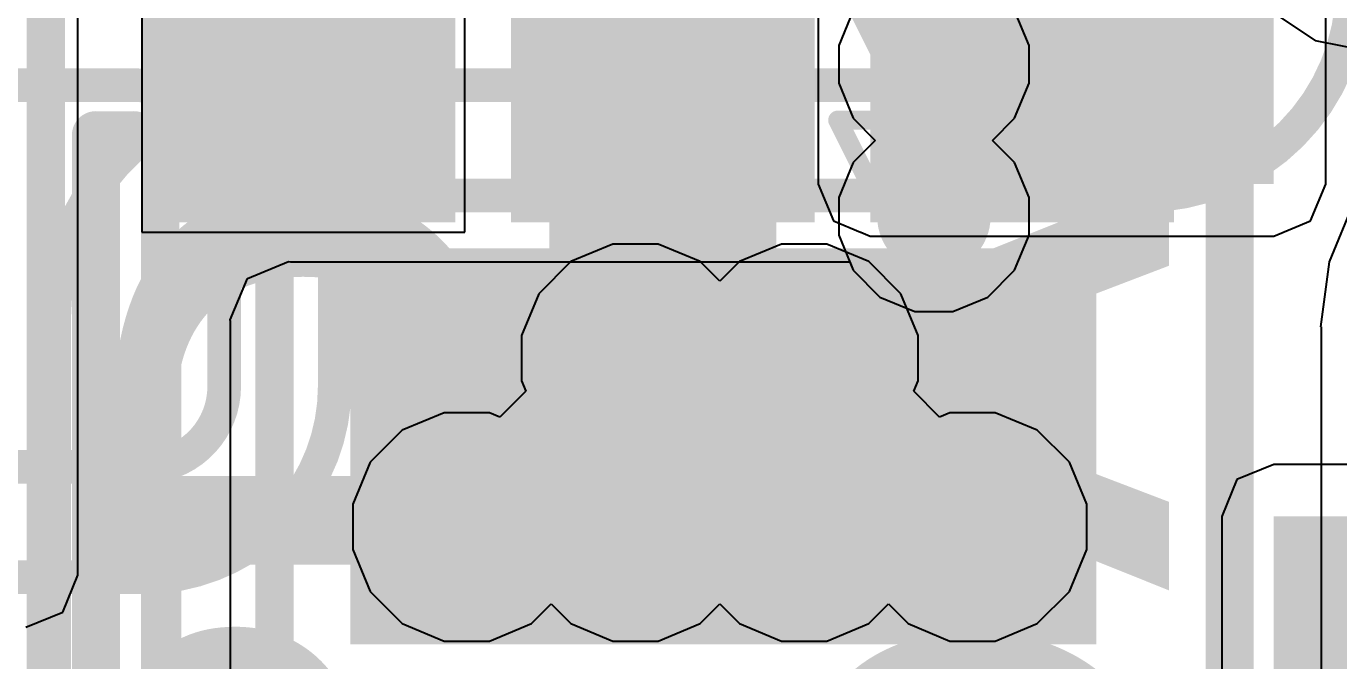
# Model space of a CAD drawing. Header units: inches. Extents: x -6 to 283, y -12 to 154.
# Drawn here: x 29.15 to 32.62, y -7.637 to -5.96 of the extents above; entities that cross this region are included whole.
import ezdxf

# ---------------------------------------------------------------- set-up
doc = ezdxf.new("R2010")
doc.units = ezdxf.units.IN
for name, color, linetype in [('Bottom Layer', 5, 'Continuous'), ('Bottom Overlay', 54, 'Continuous'), ('Bottom Paste', 16, 'Continuous'), ('Bottom Solder', 6, 'Continuous'), ('Drill Drawing', 1, 'Continuous'), ('GND-1', 16, 'Continuous'), ('GND-2', 90, 'Continuous'), ('GND-3', 216, 'Continuous'), ('GND-4', 54, 'Continuous'), ('PWR-1', 156, 'Continuous'), ('PWR-2', 130, 'Continuous'), ('Signal L1', 76, 'Continuous'), ('Signal L2', 6, 'Continuous'), ('Top Layer', 1, 'Continuous'), ('Top Overlay', 2, 'Continuous'), ('Via Holes', 16, 'Continuous')]:
    doc.layers.add(name, color=color, linetype=linetype)
doc.styles.add('Arial Black_Bold', font='', dxfattribs={"height": 0.2})
doc.styles.get('Arial Black_Bold').set_extended_font_data('Arial Black', bold=True)

# ---------------------------------------------------------------- blocks, each defined once
blk = doc.blocks.new('SOT_23_5_B_50')
at = {"layer": 'Bottom Layer'}
for points in [[(-1.85, 1.25), (-0.75, 1.25), (-0.75, 0.65), (-1.85, 0.65)], [(-1.85, 0.3), (-0.75, 0.3), (-0.75, -0.3), (-1.85, -0.3)], [(-1.85, -0.65), (-0.75, -0.65), (-0.75, -1.25), (-1.85, -1.25)]]:
    blk.add_hatch(color=5, dxfattribs=at).paths.add_polyline_path(points)
at = {"layer": 'Bottom Paste'}
for points in [[(-1.85, 1.25), (-0.75, 1.25), (-0.75, 0.65), (-1.85, 0.65)], [(-1.85, 0.3), (-0.75, 0.3), (-0.75, -0.3), (-1.85, -0.3)], [(-1.85, -0.65), (-0.75, -0.65), (-0.75, -1.25), (-1.85, -1.25)]]:
    blk.add_hatch(color=16, dxfattribs=at).paths.add_polyline_path(points)
at = {"layer": 'Bottom Solder'}
for points in [[(-1.9516, 1.3516), (-0.6484, 1.3516), (-0.6484, 0.5484), (-1.9516, 0.5484)], [(-1.9516, 0.4016), (-0.6484, 0.4016), (-0.6484, -0.4016), (-1.9516, -0.4016)], [(-1.9516, -0.5484), (-0.6484, -0.5484), (-0.6484, -1.3516), (-1.9516, -1.3516)]]:
    blk.add_hatch(color=6, dxfattribs=at).paths.add_polyline_path(points)
at = {"layer": 'Bottom Overlay'}
for points in [[(-0.879, 1.4986, 0.127, 0.127, 0), (0.8736, 1.4986, 0.127, 0.127, 0)], [(-0.879, 1.3986, 0.127, 0.127, 0), (-0.879, 1.4986, 0.127, 0.127, 0)], [(-0.879, -1.4986, 0.127, 0.127, 0), (-0.879, -1.3986, 0.127, 0.127, 0)], [(-0.879, -1.4986, 0.127, 0.127, 0), (0.8736, -1.4986, 0.127, 0.127, 0)]]:
    blk.add_lwpolyline(points, format="xyseb", dxfattribs=at)
for points in [[(-0.9108, 1.4986, 0.0635, 0.0635, 1), (-0.8473, 1.4986, 0.0635, 0.0635, 1)], [(-0.9108, 1.4986, 0.0635, 0.0635, 1), (-0.8473, 1.4986, 0.0635, 0.0635, 1)], [(-0.9108, 1.3986, 0.0635, 0.0635, 1), (-0.8473, 1.3986, 0.0635, 0.0635, 1)], [(-0.9108, -1.3986, 0.0635, 0.0635, 1), (-0.8473, -1.3986, 0.0635, 0.0635, 1)], [(-0.9108, -1.4986, 0.0635, 0.0635, 1), (-0.8473, -1.4986, 0.0635, 0.0635, 1)], [(-0.9108, -1.4986, 0.0635, 0.0635, 1), (-0.8473, -1.4986, 0.0635, 0.0635, 1)]]:
    blk.add_lwpolyline(points, format="xyseb", close=True, dxfattribs=at)

msp = doc.modelspace()

# ---------------------------------------------------------------- hatches: boundary and pattern name
at = {"layer": 'Bottom Layer'}
for points in [[(31.3811, -6.377), (32.4478, -6.377), (32.4478, -1.0779), (31.3811, -1.0779)], [(30.5327, -7.127), (31.1327, -7.127), (31.1327, -5.277), (30.5327, -5.277)], [(30.0071, -7.5932), (31.9788, -7.5932), (31.9788, -6.5472), (30.0071, -6.5472)], [(32.4478, -9.2275), (34.9217, -9.2275), (34.9217, -7.2555), (32.4478, -7.2555)]]:
    msp.add_hatch(color=5, dxfattribs=at).paths.add_polyline_path(points)
h = msp.add_hatch(color=5, dxfattribs=at)
edge = h.paths.add_edge_path()
edge.add_arc((30.7606, -6.8376), 0.2, 0, 360)
h = msp.add_hatch(color=5, dxfattribs=at)
edge = h.paths.add_edge_path()
edge.add_arc((31.2062, -6.8376), 0.2, 0, 360)
h = msp.add_hatch(color=5, dxfattribs=at)
edge = h.paths.add_edge_path()
edge.add_arc((30.315, -7.2832), 0.2, 0, 360)
h = msp.add_hatch(color=5, dxfattribs=at)
edge = h.paths.add_edge_path()
edge.add_arc((30.7606, -7.2832), 0.2, 0, 360)
h = msp.add_hatch(color=5, dxfattribs=at)
edge = h.paths.add_edge_path()
edge.add_arc((31.2062, -7.2832), 0.2, 0, 360)
h = msp.add_hatch(color=5, dxfattribs=at)
edge = h.paths.add_edge_path()
edge.add_arc((31.6518, -7.2832), 0.2, 0, 360)
at = {"layer": 'GND-1'}
h = msp.add_hatch(color=16, dxfattribs=at)
edge = h.paths.add_edge_path()
edge.add_arc((31.5494, -6.0608), 0.15, 0, 360)
h = msp.add_hatch(color=16, dxfattribs=at)
edge = h.paths.add_edge_path()
edge.add_arc((31.5494, -6.4624), 0.15, 0, 360)
h = msp.add_hatch(color=16, dxfattribs=at)
edge = h.paths.add_edge_path()
edge.add_arc((30.7606, -6.8376), 0.2, 0, 360)
h = msp.add_hatch(color=16, dxfattribs=at)
edge = h.paths.add_edge_path()
edge.add_arc((31.2062, -6.8376), 0.2, 0, 360)
h = msp.add_hatch(color=16, dxfattribs=at)
edge = h.paths.add_edge_path()
edge.add_arc((30.315, -7.2832), 0.2, 0, 360)
h = msp.add_hatch(color=16, dxfattribs=at)
edge = h.paths.add_edge_path()
edge.add_arc((30.7606, -7.2832), 0.2, 0, 360)
h = msp.add_hatch(color=16, dxfattribs=at)
edge = h.paths.add_edge_path()
edge.add_arc((31.2062, -7.2832), 0.2, 0, 360)
h = msp.add_hatch(color=16, dxfattribs=at)
edge = h.paths.add_edge_path()
edge.add_arc((31.6518, -7.2832), 0.2, 0, 360)
at = {"layer": 'GND-2'}
h = msp.add_hatch(color=90, dxfattribs=at)
edge = h.paths.add_edge_path()
edge.add_arc((30.7606, -6.8376), 0.2, 0, 360)
h = msp.add_hatch(color=90, dxfattribs=at)
edge = h.paths.add_edge_path()
edge.add_arc((31.2062, -6.8376), 0.2, 0, 360)
h = msp.add_hatch(color=90, dxfattribs=at)
edge = h.paths.add_edge_path()
edge.add_arc((30.315, -7.2832), 0.2, 0, 360)
h = msp.add_hatch(color=90, dxfattribs=at)
edge = h.paths.add_edge_path()
edge.add_arc((30.7606, -7.2832), 0.2, 0, 360)
h = msp.add_hatch(color=90, dxfattribs=at)
edge = h.paths.add_edge_path()
edge.add_arc((31.2062, -7.2832), 0.2, 0, 360)
h = msp.add_hatch(color=90, dxfattribs=at)
edge = h.paths.add_edge_path()
edge.add_arc((31.6518, -7.2832), 0.2, 0, 360)
at = {"layer": 'GND-3'}
h = msp.add_hatch(color=216, dxfattribs=at)
edge = h.paths.add_edge_path()
edge.add_arc((30.7606, -6.8376), 0.2, 0, 360)
h = msp.add_hatch(color=216, dxfattribs=at)
edge = h.paths.add_edge_path()
edge.add_arc((31.2062, -6.8376), 0.2, 0, 360)
h = msp.add_hatch(color=216, dxfattribs=at)
edge = h.paths.add_edge_path()
edge.add_arc((30.315, -7.2832), 0.2, 0, 360)
h = msp.add_hatch(color=216, dxfattribs=at)
edge = h.paths.add_edge_path()
edge.add_arc((30.7606, -7.2832), 0.2, 0, 360)
h = msp.add_hatch(color=216, dxfattribs=at)
edge = h.paths.add_edge_path()
edge.add_arc((31.2062, -7.2832), 0.2, 0, 360)
h = msp.add_hatch(color=216, dxfattribs=at)
edge = h.paths.add_edge_path()
edge.add_arc((31.6518, -7.2832), 0.2, 0, 360)
at = {"layer": 'GND-4'}
h = msp.add_hatch(color=54, dxfattribs=at)
edge = h.paths.add_edge_path()
edge.add_arc((30.7606, -6.8376), 0.2, 0, 360)
h = msp.add_hatch(color=54, dxfattribs=at)
edge = h.paths.add_edge_path()
edge.add_arc((31.2062, -6.8376), 0.2, 0, 360)
h = msp.add_hatch(color=54, dxfattribs=at)
edge = h.paths.add_edge_path()
edge.add_arc((30.315, -7.2832), 0.2, 0, 360)
h = msp.add_hatch(color=54, dxfattribs=at)
edge = h.paths.add_edge_path()
edge.add_arc((30.7606, -7.2832), 0.2, 0, 360)
h = msp.add_hatch(color=54, dxfattribs=at)
edge = h.paths.add_edge_path()
edge.add_arc((31.2062, -7.2832), 0.2, 0, 360)
h = msp.add_hatch(color=54, dxfattribs=at)
edge = h.paths.add_edge_path()
edge.add_arc((31.6518, -7.2832), 0.2, 0, 360)
at = {"layer": 'PWR-1'}
h = msp.add_hatch(color=156, dxfattribs=at)
edge = h.paths.add_edge_path()
edge.add_arc((30.7606, -6.8376), 0.2, 0, 360)
h = msp.add_hatch(color=156, dxfattribs=at)
edge = h.paths.add_edge_path()
edge.add_arc((31.2062, -6.8376), 0.2, 0, 360)
h = msp.add_hatch(color=156, dxfattribs=at)
edge = h.paths.add_edge_path()
edge.add_arc((30.315, -7.2832), 0.2, 0, 360)
h = msp.add_hatch(color=156, dxfattribs=at)
edge = h.paths.add_edge_path()
edge.add_arc((30.7606, -7.2832), 0.2, 0, 360)
h = msp.add_hatch(color=156, dxfattribs=at)
edge = h.paths.add_edge_path()
edge.add_arc((31.2062, -7.2832), 0.2, 0, 360)
h = msp.add_hatch(color=156, dxfattribs=at)
edge = h.paths.add_edge_path()
edge.add_arc((31.6518, -7.2832), 0.2, 0, 360)
at = {"layer": 'PWR-2'}
h = msp.add_hatch(color=130, dxfattribs=at)
edge = h.paths.add_edge_path()
edge.add_arc((30.7606, -6.8376), 0.2, 0, 360)
h = msp.add_hatch(color=130, dxfattribs=at)
edge = h.paths.add_edge_path()
edge.add_arc((31.2062, -6.8376), 0.2, 0, 360)
h = msp.add_hatch(color=130, dxfattribs=at)
edge = h.paths.add_edge_path()
edge.add_arc((30.315, -7.2832), 0.2, 0, 360)
h = msp.add_hatch(color=130, dxfattribs=at)
edge = h.paths.add_edge_path()
edge.add_arc((30.7606, -7.2832), 0.2, 0, 360)
h = msp.add_hatch(color=130, dxfattribs=at)
edge = h.paths.add_edge_path()
edge.add_arc((31.2062, -7.2832), 0.2, 0, 360)
h = msp.add_hatch(color=130, dxfattribs=at)
edge = h.paths.add_edge_path()
edge.add_arc((31.6518, -7.2832), 0.2, 0, 360)
at = {"layer": 'Signal L1'}
h = msp.add_hatch(color=76, dxfattribs=at)
edge = h.paths.add_edge_path()
edge.add_arc((31.5494, -6.0608), 0.15, 0, 360)
h = msp.add_hatch(color=76, dxfattribs=at)
edge = h.paths.add_edge_path()
edge.add_arc((31.5494, -6.4624), 0.15, 0, 360)
h = msp.add_hatch(color=76, dxfattribs=at)
edge = h.paths.add_edge_path()
edge.add_arc((30.7606, -6.8376), 0.2, 0, 360)
h = msp.add_hatch(color=76, dxfattribs=at)
edge = h.paths.add_edge_path()
edge.add_arc((31.2062, -6.8376), 0.2, 0, 360)
h = msp.add_hatch(color=76, dxfattribs=at)
edge = h.paths.add_edge_path()
edge.add_arc((30.315, -7.2832), 0.2, 0, 360)
h = msp.add_hatch(color=76, dxfattribs=at)
edge = h.paths.add_edge_path()
edge.add_arc((30.7606, -7.2832), 0.2, 0, 360)
h = msp.add_hatch(color=76, dxfattribs=at)
edge = h.paths.add_edge_path()
edge.add_arc((31.2062, -7.2832), 0.2, 0, 360)
h = msp.add_hatch(color=76, dxfattribs=at)
edge = h.paths.add_edge_path()
edge.add_arc((31.6518, -7.2832), 0.2, 0, 360)
at = {"layer": 'Signal L2'}
h = msp.add_hatch(color=6, dxfattribs=at)
edge = h.paths.add_edge_path()
edge.add_arc((30.7606, -6.8376), 0.2, 0, 360)
h = msp.add_hatch(color=6, dxfattribs=at)
edge = h.paths.add_edge_path()
edge.add_arc((31.2062, -6.8376), 0.2, 0, 360)
h = msp.add_hatch(color=6, dxfattribs=at)
edge = h.paths.add_edge_path()
edge.add_arc((30.315, -7.2832), 0.2, 0, 360)
h = msp.add_hatch(color=6, dxfattribs=at)
edge = h.paths.add_edge_path()
edge.add_arc((30.7606, -7.2832), 0.2, 0, 360)
h = msp.add_hatch(color=6, dxfattribs=at)
edge = h.paths.add_edge_path()
edge.add_arc((31.2062, -7.2832), 0.2, 0, 360)
h = msp.add_hatch(color=6, dxfattribs=at)
edge = h.paths.add_edge_path()
edge.add_arc((31.6518, -7.2832), 0.2, 0, 360)
at = {"layer": 'Top Layer'}
h = msp.add_hatch(color=1, dxfattribs=at)
edge = h.paths.add_edge_path()
edge.add_arc((31.5494, -6.0608), 0.15, 0, 360)
h = msp.add_hatch(color=1, dxfattribs=at)
edge = h.paths.add_edge_path()
edge.add_arc((31.5494, -6.4624), 0.15, 0, 360)
h = msp.add_hatch(color=1, dxfattribs=at)
edge = h.paths.add_edge_path()
edge.add_arc((30.7606, -6.8376), 0.2, 0, 360)
h = msp.add_hatch(color=1, dxfattribs=at)
edge = h.paths.add_edge_path()
edge.add_arc((31.2062, -6.8376), 0.2, 0, 360)
h = msp.add_hatch(color=1, dxfattribs=at)
edge = h.paths.add_edge_path()
edge.add_arc((30.315, -7.2832), 0.2, 0, 360)
h = msp.add_hatch(color=1, dxfattribs=at)
edge = h.paths.add_edge_path()
edge.add_arc((30.7606, -7.2832), 0.2, 0, 360)
h = msp.add_hatch(color=1, dxfattribs=at)
edge = h.paths.add_edge_path()
edge.add_arc((31.2062, -7.2832), 0.2, 0, 360)
h = msp.add_hatch(color=1, dxfattribs=at)
edge = h.paths.add_edge_path()
edge.add_arc((31.6518, -7.2832), 0.2, 0, 360)
at = {"layer": 'Via Holes'}
h = msp.add_hatch(color=7, dxfattribs=at)
edge = h.paths.add_edge_path()
edge.add_arc((31.5494, -6.0608), 0.075, 0, 360)
h = msp.add_hatch(color=7, dxfattribs=at)
edge = h.paths.add_edge_path()
edge.add_arc((31.5494, -6.4624), 0.075, 0, 360)
h = msp.add_hatch(color=7, dxfattribs=at)
edge = h.paths.add_edge_path()
edge.add_arc((30.7606, -6.8376), 0.1, 0, 360)
h = msp.add_hatch(color=7, dxfattribs=at)
edge = h.paths.add_edge_path()
edge.add_arc((31.2062, -6.8376), 0.1, 0, 360)
h = msp.add_hatch(color=7, dxfattribs=at)
edge = h.paths.add_edge_path()
edge.add_arc((30.315, -7.2832), 0.1, 0, 360)
h = msp.add_hatch(color=7, dxfattribs=at)
edge = h.paths.add_edge_path()
edge.add_arc((30.7606, -7.2832), 0.1, 0, 360)
h = msp.add_hatch(color=7, dxfattribs=at)
edge = h.paths.add_edge_path()
edge.add_arc((31.2062, -7.2832), 0.1, 0, 360)
h = msp.add_hatch(color=7, dxfattribs=at)
edge = h.paths.add_edge_path()
edge.add_arc((31.6518, -7.2832), 0.1, 0, 360)

# ---------------------------------------------------------------- linework, layer by layer
at = {"layer": 'Bottom Layer'}
for p, q in [((32.5852, -6.377), (32.5852, -4.4971)), ((31.2437, -4.5249), (31.2437, -6.377)), ((29.2865, -7.411), (29.2865, -4.7886)), ((29.4557, -5.15), (29.4557, -6.504)), ((30.3097, -6.504), (30.3097, -5.6372)), ((31.2437, -6.377), (31.2839, -6.4742)), ((32.545, -6.4742), (32.5852, -6.377)), ((31.2839, -6.4742), (31.3557, -6.504)), ((32.4478, -6.5145), (32.545, -6.4742)), ((29.4557, -6.504), (30.3097, -6.504)), ((31.3557, -6.504), (31.3557, -6.504)), ((31.3557, -6.504), (31.3559, -6.504)), ((31.3559, -6.504), (31.3811, -6.5145)), ((31.3811, -6.5145), (32.4478, -6.5145)), ((32.4478, -7.118), (32.3506, -7.1583)), ((34.9217, -7.118), (32.4478, -7.118)), ((32.3506, -7.1583), (32.3103, -7.2555)), ((32.3103, -7.2555), (32.3103, -7.7396)), ((29.2463, -7.5082), (29.2865, -7.411)), ((29.1491, -7.5485), (29.2463, -7.5082))]:
    msp.add_line(p, q, dxfattribs=at)
at = {"layer": 'Drill Drawing'}
for points in [[(31.2954, -5.8068, 0.0508, 0.0508, 0), (31.5494, -6.3148, 0.0508, 0.0508, 0)], [(31.5494, -6.3148, 0.0508, 0.0508, 0), (31.8034, -5.8068, 0.0508, 0.0508, 0)], [(31.2954, -6.2084, 0.0508, 0.0508, 0), (31.8034, -6.2084, 0.0508, 0.0508, 0)], [(31.2954, -6.2084, 0.0508, 0.0508, 0), (31.5494, -6.7164, 0.0508, 0.0508, 0)], [(31.5494, -6.7164, 0.0508, 0.0508, 0), (31.8034, -6.2084, 0.0508, 0.0508, 0)], [(30.5066, -6.5836, 0.0508, 0.0508, 0), (31.0146, -6.5836, 0.0508, 0.0508, 0)], [(30.5066, -7.0916, 0.0508, 0.0508, 0), (30.5066, -6.5836, 0.0508, 0.0508, 0)], [(30.9522, -6.5836, 0.0508, 0.0508, 0), (31.4602, -6.5836, 0.0508, 0.0508, 0)], [(30.9522, -7.0916, 0.0508, 0.0508, 0), (30.9522, -6.5836, 0.0508, 0.0508, 0)], [(31.0146, -7.0916, 0.0508, 0.0508, 0), (31.0146, -6.5836, 0.0508, 0.0508, 0)], [(31.4602, -7.0916, 0.0508, 0.0508, 0), (31.4602, -6.5836, 0.0508, 0.0508, 0)], [(30.061, -7.0292, 0.0508, 0.0508, 0), (30.569, -7.0292, 0.0508, 0.0508, 0)], [(30.061, -7.5372, 0.0508, 0.0508, 0), (30.061, -7.0292, 0.0508, 0.0508, 0)], [(30.5066, -7.0292, 0.0508, 0.0508, 0), (31.0146, -7.0292, 0.0508, 0.0508, 0)], [(30.5066, -7.5372, 0.0508, 0.0508, 0), (30.5066, -7.0292, 0.0508, 0.0508, 0)], [(30.569, -7.5372, 0.0508, 0.0508, 0), (30.569, -7.0292, 0.0508, 0.0508, 0)], [(30.9522, -7.0292, 0.0508, 0.0508, 0), (31.4602, -7.0292, 0.0508, 0.0508, 0)], [(30.9522, -7.5372, 0.0508, 0.0508, 0), (30.9522, -7.0292, 0.0508, 0.0508, 0)], [(31.0146, -7.5372, 0.0508, 0.0508, 0), (31.0146, -7.0292, 0.0508, 0.0508, 0)], [(31.3978, -7.0292, 0.0508, 0.0508, 0), (31.9058, -7.0292, 0.0508, 0.0508, 0)], [(31.3978, -7.5372, 0.0508, 0.0508, 0), (31.3978, -7.0292, 0.0508, 0.0508, 0)], [(31.4602, -7.5372, 0.0508, 0.0508, 0), (31.4602, -7.0292, 0.0508, 0.0508, 0)], [(31.9058, -7.5372, 0.0508, 0.0508, 0), (31.9058, -7.0292, 0.0508, 0.0508, 0)], [(30.5066, -7.0916, 0.0508, 0.0508, 0), (31.0146, -7.0916, 0.0508, 0.0508, 0)], [(30.9522, -7.0916, 0.0508, 0.0508, 0), (31.4602, -7.0916, 0.0508, 0.0508, 0)], [(30.061, -7.5372, 0.0508, 0.0508, 0), (30.569, -7.5372, 0.0508, 0.0508, 0)], [(30.5066, -7.5372, 0.0508, 0.0508, 0), (31.0146, -7.5372, 0.0508, 0.0508, 0)], [(30.9522, -7.5372, 0.0508, 0.0508, 0), (31.4602, -7.5372, 0.0508, 0.0508, 0)], [(31.3978, -7.5372, 0.0508, 0.0508, 0), (31.9058, -7.5372, 0.0508, 0.0508, 0)]]:
    msp.add_lwpolyline(points, format="xyseb", dxfattribs=at)
for points in [[(31.2827, -6.2084, 0.0254, 0.0254, 1), (31.3081, -6.2084, 0.0254, 0.0254, 1)], [(31.2827, -6.2084, 0.0254, 0.0254, 1), (31.3081, -6.2084, 0.0254, 0.0254, 1)], [(31.7907, -6.2084, 0.0254, 0.0254, 1), (31.8161, -6.2084, 0.0254, 0.0254, 1)], [(31.7907, -6.2084, 0.0254, 0.0254, 1), (31.8161, -6.2084, 0.0254, 0.0254, 1)], [(31.5367, -6.3148, 0.0254, 0.0254, 1), (31.5621, -6.3148, 0.0254, 0.0254, 1)], [(31.5367, -6.3148, 0.0254, 0.0254, 1), (31.5621, -6.3148, 0.0254, 0.0254, 1)], [(30.4939, -6.5836, 0.0254, 0.0254, 1), (30.5193, -6.5836, 0.0254, 0.0254, 1)], [(30.4939, -6.5836, 0.0254, 0.0254, 1), (30.5193, -6.5836, 0.0254, 0.0254, 1)], [(30.9395, -6.5836, 0.0254, 0.0254, 1), (30.9649, -6.5836, 0.0254, 0.0254, 1)], [(30.9395, -6.5836, 0.0254, 0.0254, 1), (30.9649, -6.5836, 0.0254, 0.0254, 1)], [(31.0019, -6.5836, 0.0254, 0.0254, 1), (31.0273, -6.5836, 0.0254, 0.0254, 1)], [(31.0019, -6.5836, 0.0254, 0.0254, 1), (31.0273, -6.5836, 0.0254, 0.0254, 1)], [(31.4475, -6.5836, 0.0254, 0.0254, 1), (31.4729, -6.5836, 0.0254, 0.0254, 1)], [(31.4475, -6.5836, 0.0254, 0.0254, 1), (31.4729, -6.5836, 0.0254, 0.0254, 1)], [(31.5367, -6.7164, 0.0254, 0.0254, 1), (31.5621, -6.7164, 0.0254, 0.0254, 1)], [(31.5367, -6.7164, 0.0254, 0.0254, 1), (31.5621, -6.7164, 0.0254, 0.0254, 1)], [(30.0483, -7.0292, 0.0254, 0.0254, 1), (30.0737, -7.0292, 0.0254, 0.0254, 1)], [(30.0483, -7.0292, 0.0254, 0.0254, 1), (30.0737, -7.0292, 0.0254, 0.0254, 1)], [(30.4939, -7.0292, 0.0254, 0.0254, 1), (30.5193, -7.0292, 0.0254, 0.0254, 1)], [(30.4939, -7.0292, 0.0254, 0.0254, 1), (30.5193, -7.0292, 0.0254, 0.0254, 1)], [(30.5563, -7.0292, 0.0254, 0.0254, 1), (30.5817, -7.0292, 0.0254, 0.0254, 1)], [(30.5563, -7.0292, 0.0254, 0.0254, 1), (30.5817, -7.0292, 0.0254, 0.0254, 1)], [(30.9395, -7.0292, 0.0254, 0.0254, 1), (30.9649, -7.0292, 0.0254, 0.0254, 1)], [(30.9395, -7.0292, 0.0254, 0.0254, 1), (30.9649, -7.0292, 0.0254, 0.0254, 1)], [(31.0019, -7.0292, 0.0254, 0.0254, 1), (31.0273, -7.0292, 0.0254, 0.0254, 1)], [(31.0019, -7.0292, 0.0254, 0.0254, 1), (31.0273, -7.0292, 0.0254, 0.0254, 1)], [(31.3851, -7.0292, 0.0254, 0.0254, 1), (31.4105, -7.0292, 0.0254, 0.0254, 1)], [(31.3851, -7.0292, 0.0254, 0.0254, 1), (31.4105, -7.0292, 0.0254, 0.0254, 1)], [(31.4475, -7.0292, 0.0254, 0.0254, 1), (31.4729, -7.0292, 0.0254, 0.0254, 1)], [(31.4475, -7.0292, 0.0254, 0.0254, 1), (31.4729, -7.0292, 0.0254, 0.0254, 1)], [(31.8931, -7.0292, 0.0254, 0.0254, 1), (31.9185, -7.0292, 0.0254, 0.0254, 1)], [(31.8931, -7.0292, 0.0254, 0.0254, 1), (31.9185, -7.0292, 0.0254, 0.0254, 1)], [(30.4939, -7.0916, 0.0254, 0.0254, 1), (30.5193, -7.0916, 0.0254, 0.0254, 1)], [(30.4939, -7.0916, 0.0254, 0.0254, 1), (30.5193, -7.0916, 0.0254, 0.0254, 1)], [(30.9395, -7.0916, 0.0254, 0.0254, 1), (30.9649, -7.0916, 0.0254, 0.0254, 1)], [(30.9395, -7.0916, 0.0254, 0.0254, 1), (30.9649, -7.0916, 0.0254, 0.0254, 1)], [(31.0019, -7.0916, 0.0254, 0.0254, 1), (31.0273, -7.0916, 0.0254, 0.0254, 1)], [(31.0019, -7.0916, 0.0254, 0.0254, 1), (31.0273, -7.0916, 0.0254, 0.0254, 1)], [(31.4475, -7.0916, 0.0254, 0.0254, 1), (31.4729, -7.0916, 0.0254, 0.0254, 1)], [(31.4475, -7.0916, 0.0254, 0.0254, 1), (31.4729, -7.0916, 0.0254, 0.0254, 1)], [(30.0483, -7.5372, 0.0254, 0.0254, 1), (30.0737, -7.5372, 0.0254, 0.0254, 1)], [(30.0483, -7.5372, 0.0254, 0.0254, 1), (30.0737, -7.5372, 0.0254, 0.0254, 1)], [(30.4939, -7.5372, 0.0254, 0.0254, 1), (30.5193, -7.5372, 0.0254, 0.0254, 1)], [(30.4939, -7.5372, 0.0254, 0.0254, 1), (30.5193, -7.5372, 0.0254, 0.0254, 1)], [(30.5563, -7.5372, 0.0254, 0.0254, 1), (30.5817, -7.5372, 0.0254, 0.0254, 1)], [(30.5563, -7.5372, 0.0254, 0.0254, 1), (30.5817, -7.5372, 0.0254, 0.0254, 1)], [(30.9395, -7.5372, 0.0254, 0.0254, 1), (30.9649, -7.5372, 0.0254, 0.0254, 1)], [(30.9395, -7.5372, 0.0254, 0.0254, 1), (30.9649, -7.5372, 0.0254, 0.0254, 1)], [(31.0019, -7.5372, 0.0254, 0.0254, 1), (31.0273, -7.5372, 0.0254, 0.0254, 1)], [(31.0019, -7.5372, 0.0254, 0.0254, 1), (31.0273, -7.5372, 0.0254, 0.0254, 1)], [(31.3851, -7.5372, 0.0254, 0.0254, 1), (31.4105, -7.5372, 0.0254, 0.0254, 1)], [(31.3851, -7.5372, 0.0254, 0.0254, 1), (31.4105, -7.5372, 0.0254, 0.0254, 1)], [(31.4475, -7.5372, 0.0254, 0.0254, 1), (31.4729, -7.5372, 0.0254, 0.0254, 1)], [(31.4475, -7.5372, 0.0254, 0.0254, 1), (31.4729, -7.5372, 0.0254, 0.0254, 1)], [(31.8931, -7.5372, 0.0254, 0.0254, 1), (31.9185, -7.5372, 0.0254, 0.0254, 1)], [(31.8931, -7.5372, 0.0254, 0.0254, 1), (31.9185, -7.5372, 0.0254, 0.0254, 1)]]:
    msp.add_lwpolyline(points, format="xyseb", close=True, dxfattribs=at)
at = {"layer": 'GND-1'}
for p, q in [((31.3361, -5.9183), (31.2978, -6.0107)), ((31.801, -6.0107), (31.7627, -5.9183)), ((31.2978, -6.0107), (31.2978, -6.1108)), ((31.801, -6.1108), (31.801, -6.0107)), ((31.2978, -6.1108), (31.3361, -6.2033)), ((31.7627, -6.2033), (31.801, -6.1108)), ((31.3361, -6.2033), (31.3944, -6.2616)), ((31.7044, -6.2616), (31.7627, -6.2033)), ((31.3944, -6.2616), (31.3361, -6.3199)), ((31.7627, -6.3199), (31.7044, -6.2616)), ((31.3361, -6.3199), (31.2978, -6.4123)), ((31.801, -6.4123), (31.7627, -6.3199)), ((31.2978, -6.4123), (31.2978, -6.5124)), ((31.801, -6.5124), (31.801, -6.4123)), ((31.2978, -6.5124), (31.3361, -6.6049)), ((31.7627, -6.6049), (31.801, -6.5124)), ((31.3361, -6.6049), (31.4069, -6.6757)), ((31.6919, -6.6757), (31.7627, -6.6049)), ((31.4069, -6.6757), (31.4994, -6.714)), ((31.5995, -6.714), (31.6919, -6.6757)), ((31.4994, -6.714), (31.5995, -6.714))]:
    msp.add_line(p, q, dxfattribs=at)
at = {"layer": 'PWR-1'}
for p, q in [((30.7006, -6.536), (30.5897, -6.5819)), ((30.8206, -6.536), (30.7006, -6.536)), ((30.9314, -6.5819), (30.8206, -6.536)), ((31.1462, -6.536), (31.0353, -6.5819)), ((31.2662, -6.536), (31.1462, -6.536)), ((31.377, -6.5819), (31.2662, -6.536)), ((30.5897, -6.5819), (30.5049, -6.6668)), ((30.9834, -6.6339), (30.9314, -6.5819)), ((31.0353, -6.5819), (30.9834, -6.6339)), ((31.4619, -6.6668), (31.377, -6.5819)), ((30.5049, -6.6668), (30.459, -6.7776)), ((31.5078, -6.7776), (31.4619, -6.6668)), ((30.459, -6.7776), (30.459, -6.8976)), ((31.5078, -6.8976), (31.5078, -6.7776)), ((30.459, -6.8976), (30.4703, -6.9249)), ((31.4965, -6.9249), (31.5078, -6.8976)), ((30.4703, -6.9249), (30.4022, -6.9929)), ((31.5645, -6.9929), (31.4965, -6.9249)), ((30.255, -6.9816), (30.1441, -7.0275)), ((30.3749, -6.9816), (30.255, -6.9816)), ((30.4022, -6.9929), (30.3749, -6.9816)), ((31.5918, -6.9816), (31.5645, -6.9929)), ((31.7118, -6.9816), (31.5918, -6.9816)), ((31.8226, -7.0275), (31.7118, -6.9816)), ((30.1441, -7.0275), (30.0593, -7.1124)), ((31.9075, -7.1124), (31.8226, -7.0275)), ((30.0593, -7.1124), (30.0134, -7.2232)), ((31.9534, -7.2232), (31.9075, -7.1124)), ((30.0134, -7.2232), (30.0134, -7.3432)), ((31.9534, -7.3432), (31.9534, -7.2232)), ((30.0134, -7.3432), (30.0593, -7.4541)), ((31.9075, -7.4541), (31.9534, -7.3432)), ((30.0593, -7.4541), (30.1441, -7.5389)), ((31.8226, -7.5389), (31.9075, -7.4541)), ((30.4858, -7.5389), (30.5378, -7.4869)), ((30.5378, -7.4869), (30.5897, -7.5389)), ((30.9314, -7.5389), (30.9834, -7.4869)), ((30.9834, -7.4869), (31.0353, -7.5389)), ((31.377, -7.5389), (31.429, -7.4869)), ((31.429, -7.4869), (31.481, -7.5389)), ((30.1441, -7.5389), (30.255, -7.5848)), ((30.3749, -7.5848), (30.4858, -7.5389)), ((30.5897, -7.5389), (30.7006, -7.5848)), ((30.8206, -7.5848), (30.9314, -7.5389)), ((31.0353, -7.5389), (31.1462, -7.5848)), ((31.2662, -7.5848), (31.377, -7.5389)), ((31.481, -7.5389), (31.5918, -7.5848)), ((31.7118, -7.5848), (31.8226, -7.5389)), ((30.255, -7.5848), (30.3749, -7.5848)), ((30.7006, -7.5848), (30.8206, -7.5848)), ((31.1462, -7.5848), (31.2662, -7.5848)), ((31.5918, -7.5848), (31.7118, -7.5848))]:
    msp.add_line(p, q, dxfattribs=at)
at = {"layer": 'PWR-2'}
for p, q in [((30.7006, -6.536), (30.5897, -6.5819)), ((30.8206, -6.536), (30.7006, -6.536)), ((30.9314, -6.5819), (30.8206, -6.536)), ((31.1462, -6.536), (31.0353, -6.5819)), ((31.2662, -6.536), (31.1462, -6.536)), ((31.377, -6.5819), (31.2662, -6.536)), ((30.5897, -6.5819), (30.5049, -6.6668)), ((30.9834, -6.6339), (30.9314, -6.5819)), ((31.0353, -6.5819), (30.9834, -6.6339)), ((31.4619, -6.6668), (31.377, -6.5819)), ((30.5049, -6.6668), (30.459, -6.7776)), ((31.5078, -6.7776), (31.4619, -6.6668)), ((30.459, -6.7776), (30.459, -6.8976)), ((31.5078, -6.8976), (31.5078, -6.7776)), ((30.459, -6.8976), (30.4703, -6.9249)), ((31.4965, -6.9249), (31.5078, -6.8976)), ((30.4703, -6.9249), (30.4022, -6.9929)), ((31.5645, -6.9929), (31.4965, -6.9249)), ((30.255, -6.9816), (30.1441, -7.0275)), ((30.3749, -6.9816), (30.255, -6.9816)), ((30.4022, -6.9929), (30.3749, -6.9816)), ((31.5918, -6.9816), (31.5645, -6.9929)), ((31.7118, -6.9816), (31.5918, -6.9816)), ((31.8226, -7.0275), (31.7118, -6.9816)), ((30.1441, -7.0275), (30.0593, -7.1124)), ((31.9075, -7.1124), (31.8226, -7.0275)), ((30.0593, -7.1124), (30.0134, -7.2232)), ((31.9534, -7.2232), (31.9075, -7.1124)), ((30.0134, -7.2232), (30.0134, -7.3432)), ((31.9534, -7.3432), (31.9534, -7.2232)), ((30.0134, -7.3432), (30.0593, -7.4541)), ((31.9075, -7.4541), (31.9534, -7.3432)), ((30.0593, -7.4541), (30.1441, -7.5389)), ((31.8226, -7.5389), (31.9075, -7.4541)), ((30.4858, -7.5389), (30.5378, -7.4869)), ((30.5378, -7.4869), (30.5897, -7.5389)), ((30.9314, -7.5389), (30.9834, -7.4869)), ((30.9834, -7.4869), (31.0353, -7.5389)), ((31.377, -7.5389), (31.429, -7.4869)), ((31.429, -7.4869), (31.481, -7.5389)), ((30.1441, -7.5389), (30.255, -7.5848)), ((30.3749, -7.5848), (30.4858, -7.5389)), ((30.5897, -7.5389), (30.7006, -7.5848)), ((30.8206, -7.5848), (30.9314, -7.5389)), ((31.0353, -7.5389), (31.1462, -7.5848)), ((31.2662, -7.5848), (31.377, -7.5389)), ((31.481, -7.5389), (31.5918, -7.5848)), ((31.7118, -7.5848), (31.8226, -7.5389)), ((30.255, -7.5848), (30.3749, -7.5848)), ((30.7006, -7.5848), (30.8206, -7.5848)), ((31.1462, -7.5848), (31.2662, -7.5848)), ((31.5918, -7.5848), (31.7118, -7.5848))]:
    msp.add_line(p, q, dxfattribs=at)
at = {"layer": 'Signal L1'}
for points in [[(29.4337, -5.8234, 0.0889, 0.0889, -0.414214), (29.9654, -6.3551, 0.0889, 0.0889, 0)], [(32.656, -5.8557, 0.0889, 0.0889, -0.413681), (32.103, -6.4076, 0.0889, 0.0889, 0)], [(32.3639, -5.8558, 0.0889, 0.0889, -0.412928), (32.103, -6.1155, 0.0889, 0.0889, 0)], [(31.6042, -6.1155, 0.0889, 0.0889, -0.414214), (31.5494, -6.0608, 0.0889, 0.0889, 0)], [(28.2945, -6.1155, 0.0889, 0.0889, 0), (29.4337, -6.1155, 0.0889, 0.0889, 0)], [(29.4337, -6.1155, 0.0889, 0.0889, -0.414214), (29.6733, -6.3551, 0.0889, 0.0889, 0)], [(31.6042, -6.1155, 0.0889, 0.0889, 0), (32.103, -6.1155, 0.0889, 0.0889, 0)], [(29.6733, -6.9122, 0.0889, 0.0889, 0), (29.6733, -6.3551, 0.0889, 0.0889, 0)], [(29.9654, -6.9122, 0.0889, 0.0889, 0), (29.9654, -6.3551, 0.0889, 0.0889, 0)], [(31.5494, -6.4624, 0.0889, 0.0889, -0.414214), (31.6041, -6.4076, 0.0889, 0.0889, 0)], [(31.6041, -6.4076, 0.0889, 0.0889, 0), (32.103, -6.4076, 0.0889, 0.0889, 0)], [(29.6733, -6.9122, 0.0889, 0.0889, -0.414214), (29.4611, -7.1243, 0.0889, 0.0889, 0)], [(29.9654, -6.9122, 0.0889, 0.0889, -0.414214), (29.4611, -7.4164, 0.0889, 0.0889, 0)], [(28.8435, -7.1243, 0.0889, 0.0889, 0), (29.4611, -7.1243, 0.0889, 0.0889, 0)], [(28.8435, -7.4164, 0.0889, 0.0889, 0), (29.4611, -7.4164, 0.0889, 0.0889, 0)]]:
    msp.add_lwpolyline(points, format="xyseb", dxfattribs=at)
for points in [[(31.5272, -6.0608, 0.0445, 0.0445, 1), (31.5716, -6.0608, 0.0445, 0.0445, 1)], [(29.4114, -6.1155, 0.0445, 0.0445, 1), (29.4559, -6.1155, 0.0445, 0.0445, 1)], [(29.4114, -6.1155, 0.0445, 0.0445, 1), (29.4559, -6.1155, 0.0445, 0.0445, 1)], [(31.582, -6.1155, 0.0445, 0.0445, 1), (31.6264, -6.1155, 0.0445, 0.0445, 1)], [(31.582, -6.1155, 0.0445, 0.0445, 1), (31.6264, -6.1155, 0.0445, 0.0445, 1)], [(32.0808, -6.1155, 0.0445, 0.0445, 1), (32.1252, -6.1155, 0.0445, 0.0445, 1)], [(32.0808, -6.1155, 0.0445, 0.0445, 1), (32.1252, -6.1155, 0.0445, 0.0445, 1)], [(29.651, -6.3551, 0.0445, 0.0445, 1), (29.6955, -6.3551, 0.0445, 0.0445, 1)], [(29.651, -6.3551, 0.0445, 0.0445, 1), (29.6955, -6.3551, 0.0445, 0.0445, 1)], [(29.9431, -6.3551, 0.0445, 0.0445, 1), (29.9876, -6.3551, 0.0445, 0.0445, 1)], [(29.9431, -6.3551, 0.0445, 0.0445, 1), (29.9876, -6.3551, 0.0445, 0.0445, 1)], [(31.5819, -6.4076, 0.0445, 0.0445, 1), (31.6264, -6.4076, 0.0445, 0.0445, 1)], [(31.5819, -6.4076, 0.0445, 0.0445, 1), (31.6264, -6.4076, 0.0445, 0.0445, 1)], [(32.0808, -6.4076, 0.0445, 0.0445, 1), (32.1252, -6.4076, 0.0445, 0.0445, 1)], [(32.0808, -6.4076, 0.0445, 0.0445, 1), (32.1252, -6.4076, 0.0445, 0.0445, 1)], [(31.5272, -6.4624, 0.0445, 0.0445, 1), (31.5716, -6.4624, 0.0445, 0.0445, 1)], [(29.651, -6.9122, 0.0445, 0.0445, 1), (29.6955, -6.9122, 0.0445, 0.0445, 1)], [(29.651, -6.9122, 0.0445, 0.0445, 1), (29.6955, -6.9122, 0.0445, 0.0445, 1)], [(29.9431, -6.9122, 0.0445, 0.0445, 1), (29.9876, -6.9122, 0.0445, 0.0445, 1)], [(29.9431, -6.9122, 0.0445, 0.0445, 1), (29.9876, -6.9122, 0.0445, 0.0445, 1)], [(29.4389, -7.1243, 0.0445, 0.0445, 1), (29.4834, -7.1243, 0.0445, 0.0445, 1)], [(29.4389, -7.1243, 0.0445, 0.0445, 1), (29.4834, -7.1243, 0.0445, 0.0445, 1)], [(29.4389, -7.4164, 0.0445, 0.0445, 1), (29.4834, -7.4164, 0.0445, 0.0445, 1)], [(29.4389, -7.4164, 0.0445, 0.0445, 1), (29.4834, -7.4164, 0.0445, 0.0445, 1)]]:
    msp.add_lwpolyline(points, format="xyseb", close=True, dxfattribs=at)
at = {"layer": 'Signal L2'}
for points in [[(29.2017, -7.9548, 0.1016, 0.1016, 0), (29.2017, 4.681, 0.1016, 0.1016, 0)], [(29.8065, -7.7004, 0.1016, 0.1016, 0), (29.8065, 4.681, 0.1016, 0.1016, 0)], [(29.5041, -7.8274, 0.1016, 0.1016, 0), (29.5041, 4.3297, 0.1016, 0.1016, 0)]]:
    msp.add_lwpolyline(points, format="xyseb", dxfattribs=at)
at = {"layer": 'Top Layer'}
for p, q in [((32.3571, -5.8639), (32.5573, -5.9976)), ((31.801, -6.0107), (31.7627, -5.9183)), ((32.5573, -5.9976), (32.7933, -6.0446)), ((31.801, -6.1108), (31.801, -6.0107)), ((31.7627, -6.2033), (31.801, -6.1108)), ((31.7044, -6.2616), (31.7627, -6.2033)), ((31.7627, -6.3199), (31.7044, -6.2616)), ((31.801, -6.4123), (31.7627, -6.3199)), ((31.801, -6.5124), (31.801, -6.4123)), ((32.6607, -6.4224), (32.5944, -6.5825)), ((31.7627, -6.6049), (31.801, -6.5124)), ((29.7346, -6.6266), (29.8436, -6.5815)), ((29.8436, -6.5815), (29.8483, -6.5824)), ((29.8483, -6.5824), (31.3268, -6.5824)), ((31.3268, -6.5824), (31.3361, -6.6049)), ((32.5944, -6.5825), (32.5718, -6.7543)), ((29.6894, -6.7357), (29.7346, -6.6266)), ((31.3361, -6.6049), (31.4069, -6.6757)), ((31.6919, -6.6757), (31.7627, -6.6049)), ((31.4069, -6.6757), (31.4994, -6.714)), ((31.5995, -6.714), (31.6919, -6.6757)), ((31.4994, -6.714), (31.5995, -6.714)), ((29.6903, -6.7404), (29.6894, -6.7357)), ((29.6903, -7.8806), (29.6903, -6.7404)), ((32.5718, -6.7543), (32.5732, -6.7543)), ((32.5732, -6.7543), (32.5732, -8.9776))]:
    msp.add_line(p, q, dxfattribs=at)
for points in [[(31.5494, -6.0608, 0.0889, 0.0889, -0.414214), (31.4947, -6.1155, 0.0889, 0.0889, 0)], [(29.2234, -6.7404, 0.0889, 0.0889, -0.414214), (29.8483, -6.1155, 0.0889, 0.0889, 0)], [(29.8483, -6.1155, 0.0889, 0.0889, 0), (31.4947, -6.1155, 0.0889, 0.0889, 0)], [(29.5155, -6.7404, 0.0889, 0.0889, -0.414214), (29.8483, -6.4076, 0.0889, 0.0889, 0)], [(29.8483, -6.4076, 0.0889, 0.0889, 0), (31.4947, -6.4076, 0.0889, 0.0889, 0)], [(31.4947, -6.4076, 0.0889, 0.0889, -0.414214), (31.5494, -6.4624, 0.0889, 0.0889, 0)], [(29.2234, -7.5784, 0.0889, 0.0889, 0), (29.2234, -6.7404, 0.0889, 0.0889, 0)], [(29.5155, -7.8806, 0.0889, 0.0889, 0), (29.5155, -6.7404, 0.0889, 0.0889, 0)], [(29.2234, -7.5785, 0.0889, 0.0889, 0), (29.2234, -7.5784, 0.0889, 0.0889, 0)], [(29.2234, -7.5785, 0.0889, 0.0889, -0.003564), (29.2234, -7.5798, 0.0889, 0.0889, 0)], [(29.2234, -7.8806, 0.0889, 0.0889, 0), (29.2234, -7.5798, 0.0889, 0.0889, 0)]]:
    msp.add_lwpolyline(points, format="xyseb", dxfattribs=at)
for points in [[(31.5272, -6.0608, 0.0445, 0.0445, 1), (31.5716, -6.0608, 0.0445, 0.0445, 1)], [(29.8261, -6.1155, 0.0445, 0.0445, 1), (29.8705, -6.1155, 0.0445, 0.0445, 1)], [(29.8261, -6.1155, 0.0445, 0.0445, 1), (29.8705, -6.1155, 0.0445, 0.0445, 1)], [(31.4724, -6.1155, 0.0445, 0.0445, 1), (31.5169, -6.1155, 0.0445, 0.0445, 1)], [(31.4724, -6.1155, 0.0445, 0.0445, 1), (31.5169, -6.1155, 0.0445, 0.0445, 1)], [(29.8261, -6.4076, 0.0445, 0.0445, 1), (29.8705, -6.4076, 0.0445, 0.0445, 1)], [(29.8261, -6.4076, 0.0445, 0.0445, 1), (29.8705, -6.4076, 0.0445, 0.0445, 1)], [(31.4724, -6.4076, 0.0445, 0.0445, 1), (31.5169, -6.4076, 0.0445, 0.0445, 1)], [(31.4724, -6.4076, 0.0445, 0.0445, 1), (31.5169, -6.4076, 0.0445, 0.0445, 1)], [(31.5272, -6.4624, 0.0445, 0.0445, 1), (31.5716, -6.4624, 0.0445, 0.0445, 1)], [(29.2012, -6.7404, 0.0445, 0.0445, 1), (29.2457, -6.7404, 0.0445, 0.0445, 1)], [(29.2012, -6.7404, 0.0445, 0.0445, 1), (29.2457, -6.7404, 0.0445, 0.0445, 1)], [(29.4933, -6.7404, 0.0445, 0.0445, 1), (29.5378, -6.7404, 0.0445, 0.0445, 1)], [(29.4933, -6.7404, 0.0445, 0.0445, 1), (29.5378, -6.7404, 0.0445, 0.0445, 1)], [(29.2012, -7.5784, 0.0445, 0.0445, 1), (29.2456, -7.5784, 0.0445, 0.0445, 1)], [(29.2012, -7.5785, 0.0445, 0.0445, 1), (29.2456, -7.5785, 0.0445, 0.0445, 1)], [(29.2012, -7.5784, 0.0445, 0.0445, 1), (29.2456, -7.5784, 0.0445, 0.0445, 1)], [(29.2012, -7.5785, 0.0445, 0.0445, 1), (29.2456, -7.5785, 0.0445, 0.0445, 1)], [(29.2012, -7.5798, 0.0445, 0.0445, 1), (29.2457, -7.5798, 0.0445, 0.0445, 1)], [(29.2012, -7.5798, 0.0445, 0.0445, 1), (29.2457, -7.5798, 0.0445, 0.0445, 1)]]:
    msp.add_lwpolyline(points, format="xyseb", close=True, dxfattribs=at)

# ---------------------------------------------------------------- block references
at = {"rotation": 270}
msp.add_blockref('SOT_23_5_B_50', (30.8327, -7.127), dxfattribs=at)

# ---------------------------------------------------------------- texts
at = {"layer": 'Top Overlay', "style": 'Arial Black_Bold'}
for s, p in [('SDA', (32.1712, -9.7482)), ('HPD', (30.397, -9.7482))]:
    msp.add_text(s, height=1.016, rotation=90, dxfattribs=at).set_placement(p)

doc.saveas('drawing.dxf')
